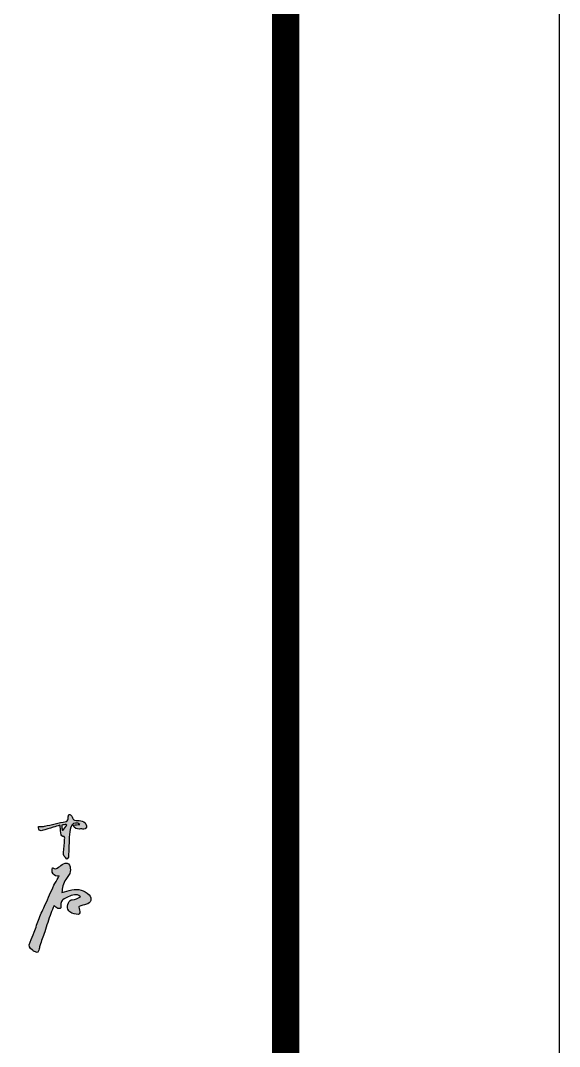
# Model space of a CAD drawing. Extents: x -266287 to 275962, y -324567 to 363765.
# Drawn here: x -75702 to -71765, y 9239 to 16730 of the extents above; entities that cross this region are included whole.
import ezdxf

# ---------------------------------------------------------------- set-up
doc = ezdxf.new("R2010")
doc.units = 0
doc.header["$LTSCALE"] = 1000
doc.layers.get('0').update_dxf_attribs({"linetype": 'CONTINUOUS'})
doc.layers.add('PUB_TITLE', color=4, linetype='CONTINUOUS')

msp = doc.modelspace()

# ---------------------------------------------------------------- hatches: boundary and pattern name
h = msp.add_hatch(color=256)
edge = h.paths.add_edge_path()
edge.add_spline(control_points=[(-75250.57525, 10883.50723), (-75265.69061, 10886.73701), (-75281.19354, 10890.48355), (-75296.43808, 10890.18211)], knot_values=[18, 18, 18, 18, 19, 19, 19, 19], degree=3, periodic=0)
edge.add_spline(control_points=[(-75296.43808, 10890.18211), (-75311.63957, 10889.88066), (-75318.09912, 10894.74686), (-75321.71647, 10909.21626)], knot_values=[17, 17, 17, 17, 18, 18, 18, 18], degree=3, periodic=0)
edge.add_spline(control_points=[(-75321.71647, 10909.21626), (-75323.74047, 10917.05385), (-75330.67372, 10924.46081), (-75337.17634, 10929.88683)], knot_values=[16, 16, 16, 16, 17, 17, 17, 17], degree=3, periodic=0)
edge.add_spline(control_points=[(-75337.17634, 10929.88683), (-75345.18619, 10936.51864), (-75350.78447, 10932.81516), (-75351.90412, 10922.47988)], knot_values=[15, 15, 15, 15, 16, 16, 16, 16], degree=3, periodic=0)
edge.add_spline(control_points=[(-75351.90412, 10922.47988), (-75352.80846, 10913.13505), (-75353.49748, 10903.48879), (-75356.64113, 10894.83298)], knot_values=[14, 14, 14, 14, 15, 15, 15, 15], degree=3, periodic=0)
edge.add_spline(control_points=[(-75356.64113, 10894.83298), (-75358.4498, 10889.75147), (-75364.39259, 10883.89481), (-75369.47411, 10882.68902)], knot_values=[13, 13, 13, 13, 14, 14, 14, 14], degree=3, periodic=0)
edge.add_spline(control_points=[(-75369.47411, 10882.68902), (-75421.71037, 10870.45893), (-75474.16195, 10859.00399), (-75526.65659, 10847.7213)], knot_values=[12, 12, 12, 12, 13, 13, 13, 13], degree=3, periodic=0)
edge.add_spline(control_points=[(-75526.65659, 10847.7213), (-75536.21673, 10845.74037), (-75546.16444, 10845.43893), (-75555.98297, 10844.62072)], knot_values=[11, 11, 11, 11, 12, 12, 12, 12], degree=3, periodic=0)
edge.add_spline(control_points=[(-75555.98297, 10844.62072), (-75560.63384, 10844.19008), (-75565.32779, 10844.44846), (-75570.02173, 10844.44846)], knot_values=[10, 10, 10, 10, 11, 11, 11, 11], degree=3, periodic=0)
edge.add_spline(control_points=[(-75570.02173, 10844.44846), (-75569.76335, 10838.63486), (-75570.79688, 10832.39063), (-75569.03126, 10827.13686)], knot_values=[9, 9, 9, 9, 10, 10, 10, 10], degree=3, periodic=0)
edge.add_spline(control_points=[(-75569.03126, 10827.13686), (-75564.94021, 10814.90677), (-75554.90637, 10812.4952), (-75543.79594, 10815.63885)], knot_values=[8, 8, 8, 8, 9, 9, 9, 9], degree=3, periodic=0)
edge.add_spline(control_points=[(-75543.79594, 10815.63885), (-75516.62275, 10823.34725), (-75489.62181, 10831.61548), (-75462.53475, 10839.62533)], knot_values=[7, 7, 7, 7, 8, 8, 8, 8], degree=3, periodic=0)
edge.add_spline(control_points=[(-75462.53475, 10839.62533), (-75446.60118, 10844.31927), (-75430.66762, 10848.97015), (-75413.65746, 10853.96554)], knot_values=[6, 6, 6, 6, 7, 7, 7, 7], degree=3, periodic=0)
edge.add_spline(control_points=[(-75413.65746, 10853.96554), (-75412.96844, 10848.49645), (-75412.75312, 10846.3002), (-75412.40861, 10844.01783)], knot_values=[5, 5, 5, 5, 6, 6, 6, 6], degree=3, periodic=0)
edge.add_spline(control_points=[(-75412.40861, 10844.01783), (-75409.86785, 10824.55304), (-75407.88692, 10804.87293), (-75404.26957, 10785.58039)], knot_values=[4, 4, 4, 4, 5, 5, 5, 5], degree=3, periodic=0)
edge.add_spline(control_points=[(-75404.26957, 10785.58039), (-75403.36524, 10780.62807), (-75396.81955, 10772.70435), (-75393.46059, 10773.04886)], knot_values=[3, 3, 3, 3, 4, 4, 4, 4], degree=3, periodic=0)
edge.add_spline(control_points=[(-75393.46059, 10773.04886), (-75375.8906, 10774.59915), (-75378.43136, 10763.91936), (-75379.42182, 10753.23956)], knot_values=[2, 2, 2, 2, 3, 3, 3, 3], degree=3, periodic=0)
edge.add_spline(control_points=[(-75379.42182, 10753.23956), (-75382.22096, 10720.42503), (-75384.0727, 10687.52436), (-75387.9915, 10654.88208)], knot_values=[1, 1, 1, 1, 2, 2, 2, 2], degree=3, periodic=0)
edge.add_spline(control_points=[(-75387.9915, 10654.88208), (-75390.40306, 10634.64215), (-75377.87153, 10623.23027), (-75363.57438, 10606.95219)], knot_values=[0, 0, 0, 0, 1, 1, 1, 1], degree=3, periodic=0)
edge.add_spline(control_points=[(-75363.57438, 10606.95219), (-75359.00963, 10612.33515), (-75352.03331, 10616.72765), (-75351.77493, 10621.46466)], knot_values=[27, 27, 27, 27, 28, 28, 28, 28], degree=3, periodic=0)
edge.add_spline(control_points=[(-75351.77493, 10621.46466), (-75348.80354, 10676.84457), (-75347.98533, 10732.39673), (-75344.02347, 10787.81971)], knot_values=[26, 26, 26, 26, 27, 27, 27, 27], degree=3, periodic=0)
edge.add_spline(control_points=[(-75344.02347, 10787.81971), (-75342.34398, 10811.72006), (-75338.6405, 10836.13717), (-75325.33382, 10857.62595)], knot_values=[25, 25, 25, 25, 26, 26, 26, 26], degree=3, periodic=0)
edge.add_spline(control_points=[(-75325.33382, 10857.62595), (-75316.20432, 10872.43986), (-75283.6051, 10876.14334), (-75268.74813, 10861.2433)], knot_values=[24, 24, 24, 24, 25, 25, 25, 25], degree=3, periodic=0)
edge.add_spline(control_points=[(-75268.74813, 10861.2433), (-75286.01667, 10859.09012), (-75301.73492, 10857.06613), (-75317.79768, 10855.04213)], knot_values=[23, 23, 23, 23, 24, 24, 24, 24], degree=3, periodic=0)
edge.add_spline(control_points=[(-75317.79768, 10855.04213), (-75308.02222, 10832.99352), (-75292.13172, 10825.0698), (-75270.34149, 10826.83541)], knot_values=[22, 22, 22, 22, 23, 23, 23, 23], degree=3, periodic=0)
edge.add_spline(control_points=[(-75270.34149, 10826.83541), (-75260.04926, 10827.65362), (-75249.62785, 10826.9646), (-75239.29256, 10826.9646)], knot_values=[21, 21, 21, 21, 22, 22, 22, 22], degree=3, periodic=0)
edge.add_spline(control_points=[(-75239.29256, 10826.9646), (-75226.24426, 10826.87848), (-75217.80378, 10837.04151), (-75220.25841, 10850.08981)], knot_values=[20, 20, 20, 20, 21, 21, 21, 21], degree=3, periodic=0)
edge.add_spline(control_points=[(-75220.25841, 10850.08981), (-75223.53125, 10867.40141), (-75233.04833, 10879.6315), (-75250.57525, 10883.50723)], knot_values=[19, 19, 19, 19, 20, 20, 20, 20], degree=3, periodic=0)
edge = h.paths.add_edge_path(flags=16)
edge.add_spline(control_points=[(-75367.75156, 10860.20978), (-75366.63191, 10858.83174), (-75365.51225, 10857.49676), (-75364.43566, 10856.16179)], knot_values=[3, 3, 3, 3, 4, 4, 4, 4], degree=3, periodic=0)
edge.add_spline(control_points=[(-75364.43566, 10856.16179), (-75373.82354, 10843.15655), (-75383.25449, 10830.15132), (-75392.68544, 10817.18915)], knot_values=[2, 2, 2, 2, 3, 3, 3, 3], degree=3, periodic=0)
edge.add_spline(control_points=[(-75392.68544, 10817.18915), (-75394.19267, 10817.57672), (-75395.6999, 10818.00736), (-75397.20713, 10818.43799)], knot_values=[1, 1, 1, 1, 2, 2, 2, 2], degree=3, periodic=0)
edge.add_spline(control_points=[(-75397.20713, 10818.43799), (-75398.49904, 10830.53889), (-75399.79095, 10842.63979), (-75401.21205, 10856.20485)], knot_values=[0, 0, 0, 0, 1, 1, 1, 1], degree=3, periodic=0)
edge.add_spline(control_points=[(-75401.21205, 10856.20485), (-75389.32647, 10857.58289), (-75378.56055, 10858.8748), (-75367.75156, 10860.20978)], knot_values=[4, 4, 4, 4, 5, 5, 5, 5], degree=3, periodic=0)
edge = h.paths.add_edge_path()
edge.add_spline(control_points=[(-75399.31725, 10362.99637), (-75397.25019, 10397.3612), (-75390.61838, 10430.00348), (-75371.79955, 10459.02841)], knot_values=[8, 8, 8, 8, 9, 9, 9, 9], degree=3, periodic=0)
edge.add_spline(control_points=[(-75371.79955, 10459.02841), (-75359.44027, 10478.14869), (-75339.97548, 10493.78081), (-75337.99455, 10517.93954)], knot_values=[7, 7, 7, 7, 8, 8, 8, 8], degree=3, periodic=0)
edge.add_spline(control_points=[(-75337.99455, 10517.93954), (-75336.78877, 10532.75345), (-75337.60698, 10549.28991), (-75343.16219, 10562.72578)], knot_values=[6, 6, 6, 6, 7, 7, 7, 7], degree=3, periodic=0)
edge.add_spline(control_points=[(-75343.16219, 10562.72578), (-75350.61221, 10580.38189), (-75371.45504, 10583.82699), (-75387.5178, 10573.27638)], knot_values=[5, 5, 5, 5, 6, 6, 6, 6], degree=3, periodic=0)
edge.add_spline(control_points=[(-75387.5178, 10573.27638), (-75400.04933, 10564.96509), (-75412.36555, 10556.1801), (-75424.55257, 10547.35204)], knot_values=[4, 4, 4, 4, 5, 5, 5, 5], degree=3, periodic=0)
edge.add_spline(control_points=[(-75424.55257, 10547.35204), (-75437.77313, 10537.83497), (-75450.99368, 10530.90171), (-75465.76453, 10544.46677)], knot_values=[3, 3, 3, 3, 4, 4, 4, 4], degree=3, periodic=0)
edge.add_spline(control_points=[(-75465.76453, 10544.46677), (-75466.19516, 10544.89741), (-75467.53014, 10544.38065), (-75468.5206, 10544.29452)], knot_values=[2, 2, 2, 2, 3, 3, 3, 3], degree=3, periodic=0)
edge.add_spline(control_points=[(-75468.5206, 10544.29452), (-75470.75992, 10529.48061), (-75475.62611, 10516.0878), (-75463.56828, 10500.88632)], knot_values=[1, 1, 1, 1, 2, 2, 2, 2], degree=3, periodic=0)
edge.add_spline(control_points=[(-75463.56828, 10500.88632), (-75452.11334, 10486.50304), (-75441.56273, 10478.66545), (-75420.16008, 10485.98628)], knot_values=[0, 0, 0, 0, 1, 1, 1, 1], degree=3, periodic=0)
edge.add_spline(control_points=[(-75420.16008, 10485.98628), (-75423.00228, 10478.53626), (-75423.86355, 10474.87585), (-75425.67223, 10471.77526)], knot_values=[40, 40, 40, 40, 41, 41, 41, 41], degree=3, periodic=0)
edge.add_spline(control_points=[(-75425.67223, 10471.77526), (-75436.39509, 10453.21481), (-75448.79743, 10435.4295), (-75457.84081, 10416.13697)], knot_values=[39, 39, 39, 39, 40, 40, 40, 40], degree=3, periodic=0)
edge.add_spline(control_points=[(-75457.84081, 10416.13697), (-75479.63104, 10369.80043), (-75499.65565, 10322.60262), (-75520.67074, 10275.87852)], knot_values=[38, 38, 38, 38, 39, 39, 39, 39], degree=3, periodic=0)
edge.add_spline(control_points=[(-75520.67074, 10275.87852), (-75535.87222, 10241.98739), (-75552.75319, 10208.82835), (-75566.57663, 10174.37739)], knot_values=[37, 37, 37, 37, 38, 38, 38, 38], degree=3, periodic=0)
edge.add_spline(control_points=[(-75566.57663, 10174.37739), (-75579.79719, 10141.26141), (-75589.31426, 10106.6382), (-75601.67354, 10073.17771)], knot_values=[36, 36, 36, 36, 37, 37, 37, 37], degree=3, periodic=0)
edge.add_spline(control_points=[(-75601.67354, 10073.17771), (-75610.58773, 10049.01898), (-75621.35365, 10025.59233), (-75631.51668, 10001.95036)], knot_values=[35, 35, 35, 35, 36, 36, 36, 36], degree=3, periodic=0)
edge.add_spline(control_points=[(-75631.51668, 10001.95036), (-75644.17741, 9972.4948), (-75640.12942, 9959.31731), (-75613.08542, 9942.52247)], knot_values=[34, 34, 34, 34, 35, 35, 35, 35], degree=3, periodic=0)
edge.add_spline(control_points=[(-75613.08542, 9942.52247), (-75610.45854, 9940.92911), (-75609.16663, 9936.96725), (-75606.49668, 9935.80453)], knot_values=[33, 33, 33, 33, 34, 34, 34, 34], degree=3, periodic=0)
edge.add_spline(control_points=[(-75606.49668, 9935.80453), (-75597.84088, 9931.9288), (-75588.75444, 9926.33052), (-75579.92638, 9926.45971)], knot_values=[32, 32, 32, 32, 33, 33, 33, 33], degree=3, periodic=0)
edge.add_spline(control_points=[(-75579.92638, 9926.45971), (-75575.40469, 9926.5889), (-75569.33271, 9936.96725), (-75567.05033, 9943.72825)], knot_values=[31, 31, 31, 31, 32, 32, 32, 32], degree=3, periodic=0)
edge.add_spline(control_points=[(-75567.05033, 9943.72825), (-75563.6483, 9953.76209), (-75564.29426, 9965.2601), (-75560.93529, 9975.25087)], knot_values=[30, 30, 30, 30, 31, 31, 31, 31], degree=3, periodic=0)
edge.add_spline(control_points=[(-75560.93529, 9975.25087), (-75549.56648, 10009.01281), (-75536.73349, 10042.25798), (-75525.32162, 10075.93379)], knot_values=[29, 29, 29, 29, 30, 30, 30, 30], degree=3, periodic=0)
edge.add_spline(control_points=[(-75525.32162, 10075.93379), (-75510.034, 10120.93535), (-75496.08137, 10166.36754), (-75480.57844, 10211.28298)], knot_values=[28, 28, 28, 28, 29, 29, 29, 29], degree=3, periodic=0)
edge.add_spline(control_points=[(-75480.57844, 10211.28298), (-75474.07582, 10230.10181), (-75465.16164, 10248.10243), (-75456.80728, 10267.73948)], knot_values=[27, 27, 27, 27, 28, 28, 28, 28], degree=3, periodic=0)
edge.add_spline(control_points=[(-75456.80728, 10267.73948), (-75446.64425, 10260.07414), (-75438.80666, 10252.83944), (-75429.67715, 10247.84405)], knot_values=[26, 26, 26, 26, 27, 27, 27, 27], degree=3, periodic=0)
edge.add_spline(control_points=[(-75429.67715, 10247.84405), (-75424.81096, 10245.1741), (-75417.36094, 10244.82959), (-75411.93491, 10246.37989)], knot_values=[25, 25, 25, 25, 26, 26, 26, 26], degree=3, periodic=0)
edge.add_spline(control_points=[(-75411.93491, 10246.37989), (-75409.04964, 10247.24116), (-75406.89646, 10254.26054), (-75406.46582, 10258.6961)], knot_values=[24, 24, 24, 24, 25, 25, 25, 25], degree=3, periodic=0)
edge.add_spline(control_points=[(-75406.46582, 10258.6961), (-75405.69068, 10266.61982), (-75408.18837, 10275.10337), (-75406.29357, 10282.55339)], knot_values=[23, 23, 23, 23, 24, 24, 24, 24], degree=3, periodic=0)
edge.add_spline(control_points=[(-75406.29357, 10282.55339), (-75403.83894, 10292.58723), (-75401.08286, 10306.06617), (-75393.8051, 10310.63092)], knot_values=[22, 22, 22, 22, 23, 23, 23, 23], degree=3, periodic=0)
edge.add_spline(control_points=[(-75393.8051, 10310.63092), (-75367.57931, 10327.12431), (-75340.01854, 10342.06741), (-75308.45286, 10346.37378)], knot_values=[21, 21, 21, 21, 22, 22, 22, 22], degree=3, periodic=0)
edge.add_spline(control_points=[(-75308.45286, 10346.37378), (-75292.77767, 10348.52697), (-75277.79151, 10346.33072), (-75264.18338, 10332.42115)], knot_values=[20, 20, 20, 20, 21, 21, 21, 21], degree=3, periodic=0)
edge.add_spline(control_points=[(-75264.18338, 10332.42115), (-75284.76782, 10323.80841), (-75300.70139, 10308.73612), (-75323.86966, 10311.14768)], knot_values=[19, 19, 19, 19, 20, 20, 20, 20], degree=3, periodic=0)
edge.add_spline(control_points=[(-75323.86966, 10311.14768), (-75328.47747, 10311.66445), (-75334.63558, 10309.42513), (-75338.20987, 10306.28148)], knot_values=[18, 18, 18, 18, 19, 19, 19, 19], degree=3, periodic=0)
edge.add_spline(control_points=[(-75338.20987, 10306.28148), (-75361.85184, 10285.39559), (-75367.66543, 10242.63335), (-75341.35352, 10221.53214)], knot_values=[17, 17, 17, 17, 18, 18, 18, 18], degree=3, periodic=0)
edge.add_spline(control_points=[(-75341.35352, 10221.53214), (-75322.87919, 10206.67516), (-75299.92624, 10207.88094), (-75278.73891, 10203.05781)], knot_values=[16, 16, 16, 16, 17, 17, 17, 17], degree=3, periodic=0)
edge.add_spline(control_points=[(-75278.73891, 10203.05781), (-75275.93977, 10202.36879), (-75267.67154, 10210.50783), (-75268.01605, 10213.90986)], knot_values=[15, 15, 15, 15, 16, 16, 16, 16], degree=3, periodic=0)
edge.add_spline(control_points=[(-75268.01605, 10213.90986), (-75269.48021, 10228.12088), (-75273.31288, 10242.15965), (-75276.28428, 10256.28454)], knot_values=[14, 14, 14, 14, 15, 15, 15, 15], degree=3, periodic=0)
edge.add_spline(control_points=[(-75276.28428, 10256.28454), (-75278.48052, 10257.57645), (-75276.49959, 10259.81576), (-75274.0019, 10260.63397)], knot_values=[13, 13, 13, 13, 14, 14, 14, 14], degree=3, periodic=0)
edge.add_spline(control_points=[(-75274.0019, 10260.63397), (-75256.21659, 10266.66289), (-75238.64661, 10273.59614), (-75220.43067, 10278.0317)], knot_values=[12, 12, 12, 12, 13, 13, 13, 13], degree=3, periodic=0)
edge.add_spline(control_points=[(-75220.43067, 10278.0317), (-75191.10429, 10285.30947), (-75173.49124, 10320.23412), (-75200.49218, 10346.63217)], knot_values=[11, 11, 11, 11, 12, 12, 12, 12], degree=3, periodic=0)
edge.add_spline(control_points=[(-75200.49218, 10346.63217), (-75236.53649, 10381.85827), (-75279.42793, 10392.62419), (-75327.6162, 10382.97792)], knot_values=[10, 10, 10, 10, 11, 11, 11, 11], degree=3, periodic=0)
edge.add_spline(control_points=[(-75327.6162, 10382.97792), (-75351.30123, 10378.24092), (-75374.34031, 10370.05881), (-75399.31725, 10362.99637)], knot_values=[9, 9, 9, 9, 10, 10, 10, 10], degree=3, periodic=0)

# ---------------------------------------------------------------- linework, layer by layer
for points in [[(-75351.90412, 10922.47988), (-75350.78447, 10932.81516), (-75345.18619, 10936.51864), (-75337.17634, 10929.88683)], [(-75526.65659, 10847.7213), (-75474.16195, 10859.00399), (-75421.71037, 10870.45893), (-75369.47411, 10882.68902)], [(-75369.47411, 10882.68902), (-75364.39259, 10883.89481), (-75358.4498, 10889.75147), (-75356.64113, 10894.83298)], [(-75356.64113, 10894.83298), (-75353.49748, 10903.48879), (-75352.80846, 10913.13505), (-75351.90412, 10922.47988)], [(-75337.17634, 10929.88683), (-75330.67372, 10924.46081), (-75323.74047, 10917.05385), (-75321.71647, 10909.21626)], [(-75268.74813, 10861.2433), (-75283.6051, 10876.14334), (-75316.20432, 10872.43986), (-75325.33382, 10857.62595)], [(-75321.71647, 10909.21626), (-75318.09912, 10894.74686), (-75311.63957, 10889.88066), (-75296.43808, 10890.18211)], [(-75296.43808, 10890.18211), (-75281.19354, 10890.48355), (-75265.69061, 10886.73701), (-75250.57525, 10883.50723)], [(-75250.57525, 10883.50723), (-75233.04833, 10879.6315), (-75223.53125, 10867.40141), (-75220.25841, 10850.08981)], [(-75569.03126, 10827.13686), (-75570.79688, 10832.39063), (-75569.76335, 10838.63486), (-75570.02173, 10844.44846)], [(-75570.02173, 10844.44846), (-75565.32779, 10844.44846), (-75560.63384, 10844.19008), (-75555.98297, 10844.62072)], [(-75543.79594, 10815.63885), (-75554.90637, 10812.4952), (-75564.94021, 10814.90677), (-75569.03126, 10827.13686)], [(-75555.98297, 10844.62072), (-75546.16444, 10845.43893), (-75536.21673, 10845.74037), (-75526.65659, 10847.7213)], [(-75462.53475, 10839.62533), (-75489.62181, 10831.61548), (-75516.62275, 10823.34725), (-75543.79594, 10815.63885)], [(-75413.65746, 10853.96554), (-75430.66762, 10848.97015), (-75446.60118, 10844.31927), (-75462.53475, 10839.62533)], [(-75412.40861, 10844.01783), (-75412.75312, 10846.3002), (-75412.96844, 10848.49645), (-75413.65746, 10853.96554)], [(-75404.26957, 10785.58039), (-75407.88692, 10804.87293), (-75409.86785, 10824.55304), (-75412.40861, 10844.01783)], [(-75367.75156, 10860.20978), (-75378.56055, 10858.8748), (-75389.32647, 10857.58289), (-75401.21205, 10856.20485)], [(-75401.21205, 10856.20485), (-75399.79095, 10842.63979), (-75398.49904, 10830.53889), (-75397.20713, 10818.43799)], [(-75397.20713, 10818.43799), (-75395.6999, 10818.00736), (-75394.19267, 10817.57672), (-75392.68544, 10817.18915)], [(-75392.68544, 10817.18915), (-75383.25449, 10830.15132), (-75373.82354, 10843.15655), (-75364.43566, 10856.16179)], [(-75364.43566, 10856.16179), (-75365.51225, 10857.49676), (-75366.63191, 10858.83174), (-75367.75156, 10860.20978)], [(-75344.02347, 10787.81971), (-75347.98533, 10732.39673), (-75348.80354, 10676.84457), (-75351.77493, 10621.46466)], [(-75325.33382, 10857.62595), (-75338.6405, 10836.13717), (-75342.34398, 10811.72006), (-75344.02347, 10787.81971)], [(-75317.79768, 10855.04213), (-75301.73492, 10857.06613), (-75286.01667, 10859.09012), (-75268.74813, 10861.2433)], [(-75270.34149, 10826.83541), (-75292.13172, 10825.0698), (-75308.02222, 10832.99352), (-75317.79768, 10855.04213)], [(-75239.29256, 10826.9646), (-75249.62785, 10826.9646), (-75260.04926, 10827.65362), (-75270.34149, 10826.83541)], [(-75220.25841, 10850.08981), (-75217.80378, 10837.04151), (-75226.24426, 10826.87848), (-75239.29256, 10826.9646)], [(-75393.46059, 10773.04886), (-75396.81955, 10772.70435), (-75403.36524, 10780.62807), (-75404.26957, 10785.58039)], [(-75379.42182, 10753.23956), (-75378.43136, 10763.91936), (-75375.8906, 10774.59915), (-75393.46059, 10773.04886)], [(-75387.9915, 10654.88208), (-75384.0727, 10687.52436), (-75382.22096, 10720.42503), (-75379.42182, 10753.23956)], [(-75363.57438, 10606.95219), (-75377.87153, 10623.23027), (-75390.40306, 10634.64215), (-75387.9915, 10654.88208)], [(-75424.55257, 10547.35204), (-75412.36555, 10556.1801), (-75400.04933, 10564.96509), (-75387.5178, 10573.27638)], [(-75387.5178, 10573.27638), (-75371.45504, 10583.82699), (-75350.61221, 10580.38189), (-75343.16219, 10562.72578)], [(-75351.77493, 10621.46466), (-75352.03331, 10616.72765), (-75359.00963, 10612.33515), (-75363.57438, 10606.95219)], [(-75343.16219, 10562.72578), (-75337.60698, 10549.28991), (-75336.78877, 10532.75345), (-75337.99455, 10517.93954)], [(-75463.56828, 10500.88632), (-75475.62611, 10516.0878), (-75470.75992, 10529.48061), (-75468.5206, 10544.29452)], [(-75468.5206, 10544.29452), (-75467.53014, 10544.38065), (-75466.19516, 10544.89741), (-75465.76453, 10544.46677)], [(-75465.76453, 10544.46677), (-75450.99368, 10530.90171), (-75437.77313, 10537.83497), (-75424.55257, 10547.35204)], [(-75420.16008, 10485.98628), (-75441.56273, 10478.66545), (-75452.11334, 10486.50304), (-75463.56828, 10500.88632)], [(-75337.99455, 10517.93954), (-75339.97548, 10493.78081), (-75359.44027, 10478.14869), (-75371.79955, 10459.02841)], [(-75520.67074, 10275.87852), (-75499.65565, 10322.60262), (-75479.63104, 10369.80043), (-75457.84081, 10416.13697)], [(-75457.84081, 10416.13697), (-75448.79743, 10435.4295), (-75436.39509, 10453.21481), (-75425.67223, 10471.77526)], [(-75425.67223, 10471.77526), (-75423.86355, 10474.87585), (-75423.00228, 10478.53626), (-75420.16008, 10485.98628)], [(-75371.79955, 10459.02841), (-75390.61838, 10430.00348), (-75397.25019, 10397.3612), (-75399.31725, 10362.99637)], [(-75399.31725, 10362.99637), (-75374.34031, 10370.05881), (-75351.30123, 10378.24092), (-75327.6162, 10382.97792)], [(-75308.45286, 10346.37378), (-75340.01854, 10342.06741), (-75367.57931, 10327.12431), (-75393.8051, 10310.63092)], [(-75327.6162, 10382.97792), (-75279.42793, 10392.62419), (-75236.53649, 10381.85827), (-75200.49218, 10346.63217)], [(-75264.18338, 10332.42115), (-75277.79151, 10346.33072), (-75292.77767, 10348.52697), (-75308.45286, 10346.37378)], [(-75200.49218, 10346.63217), (-75173.49124, 10320.23412), (-75191.10429, 10285.30947), (-75220.43067, 10278.0317)], [(-75566.57663, 10174.37739), (-75552.75319, 10208.82835), (-75535.87222, 10241.98739), (-75520.67074, 10275.87852)], [(-75456.80728, 10267.73948), (-75465.16164, 10248.10243), (-75474.07582, 10230.10181), (-75480.57844, 10211.28298)], [(-75429.67715, 10247.84405), (-75438.80666, 10252.83944), (-75446.64425, 10260.07414), (-75456.80728, 10267.73948)], [(-75406.29357, 10282.55339), (-75408.18837, 10275.10337), (-75405.69068, 10266.61982), (-75406.46582, 10258.6961)], [(-75393.8051, 10310.63092), (-75401.08286, 10306.06617), (-75403.83894, 10292.58723), (-75406.29357, 10282.55339)], [(-75341.35352, 10221.53214), (-75367.66543, 10242.63335), (-75361.85184, 10285.39559), (-75338.20987, 10306.28148)], [(-75338.20987, 10306.28148), (-75334.63558, 10309.42513), (-75328.47747, 10311.66445), (-75323.86966, 10311.14768)], [(-75323.86966, 10311.14768), (-75300.70139, 10308.73612), (-75284.76782, 10323.80841), (-75264.18338, 10332.42115)], [(-75220.43067, 10278.0317), (-75238.64661, 10273.59614), (-75256.21659, 10266.66289), (-75274.0019, 10260.63397)], [(-75480.57844, 10211.28298), (-75496.08137, 10166.36754), (-75510.034, 10120.93535), (-75525.32162, 10075.93379)], [(-75411.93491, 10246.37989), (-75417.36094, 10244.82959), (-75424.81096, 10245.1741), (-75429.67715, 10247.84405)], [(-75406.46582, 10258.6961), (-75406.89646, 10254.26054), (-75409.04964, 10247.24116), (-75411.93491, 10246.37989)], [(-75278.73891, 10203.05781), (-75299.92624, 10207.88094), (-75322.87919, 10206.67516), (-75341.35352, 10221.53214)], [(-75268.01605, 10213.90986), (-75267.67154, 10210.50783), (-75275.93977, 10202.36879), (-75278.73891, 10203.05781)], [(-75274.0019, 10260.63397), (-75276.49959, 10259.81576), (-75278.48052, 10257.57645), (-75276.28428, 10256.28454)], [(-75276.28428, 10256.28454), (-75273.31288, 10242.15965), (-75269.48021, 10228.12088), (-75268.01605, 10213.90986)], [(-75601.67354, 10073.17771), (-75589.31426, 10106.6382), (-75579.79719, 10141.26141), (-75566.57663, 10174.37739)], [(-75631.51668, 10001.95036), (-75621.35365, 10025.59233), (-75610.58773, 10049.01898), (-75601.67354, 10073.17771)], [(-75525.32162, 10075.93379), (-75536.73349, 10042.25798), (-75549.56648, 10009.01281), (-75560.93529, 9975.25087)], [(-75613.08542, 9942.52247), (-75640.12942, 9959.31731), (-75644.17741, 9972.4948), (-75631.51668, 10001.95036)], [(-75560.93529, 9975.25087), (-75564.29426, 9965.2601), (-75563.6483, 9953.76209), (-75567.05033, 9943.72825)], [(-75606.49668, 9935.80453), (-75609.16663, 9936.96725), (-75610.45854, 9940.92911), (-75613.08542, 9942.52247)], [(-75579.92638, 9926.45971), (-75588.75444, 9926.33052), (-75597.84088, 9931.9288), (-75606.49668, 9935.80453)], [(-75567.05033, 9943.72825), (-75569.33271, 9936.96725), (-75575.40469, 9926.5889), (-75579.92638, 9926.45971)]]:
    msp.add_open_spline(points, degree=3)
at = {"layer": 'PUB_TITLE'}
msp.add_lwpolyline([(-220364.58828, -62566.69496), (-71764.58828, -62566.69496), (-71764.58828, 21433.30504), (-220364.58828, 21433.30504)], close=True, dxfattribs=at)
at = {"layer": 'PUB_TITLE', "const_width": 200}
msp.add_lwpolyline([(-215364.58828, -60566.69496), (-73764.58828, -60566.69496), (-73764.58828, 19433.30504), (-215364.58828, 19433.30504)], close=True, dxfattribs=at)

doc.saveas('drawing.dxf')
